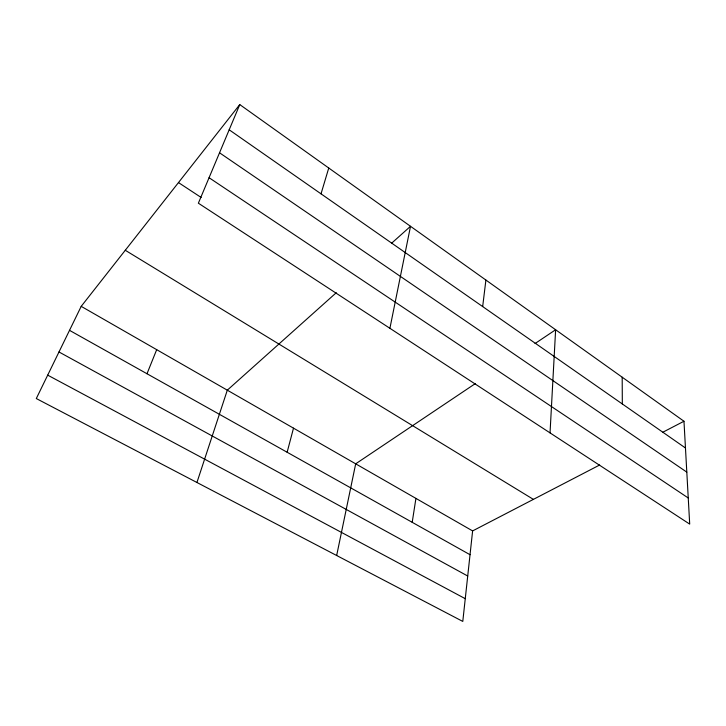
<?xml version="1.0" encoding="UTF-8"?>
<svg xmlns="http://www.w3.org/2000/svg" width="726" height="726" viewBox="0 0 726 726"><rect width="100%" height="100%" fill="white"/><g stroke="black" fill="none" stroke-linecap="round" stroke-linejoin="round"><path stroke-width="1.09" d="M550.036 432.887L555.626 329.749L535.044 343.552M599.649 465.003L472.617 530.915L462.789 621.42L36.3 398.547L81.203 306.354L239.771 104.58L683.974 421.252L689.7 524.108L198.37 203.198L239.771 104.58M482.672 306.572L485.903 280.045M412.205 522.321L415.925 498.39M389.907 328.297L410.517 226.303L391.468 243.346M336.664 555.508L355.686 463.823L475.321 383.6M287.133 452.253L293.504 428.149M321.019 193.842L328.751 168.024M196.937 482.491L227.311 390.18L336.265 292.723M146.997 373.745L156.689 349.66M662.947 432.17L683.974 421.252M47.698 375.142L465.257 598.687M58.987 351.974L467.716 576.017M69.514 330.339L470.031 554.709M81.203 306.354L472.617 530.915M125.271 250.27L533.392 499.379M178.469 182.58L201.166 197.481M209.07 177.716L688.248 497.982M219.533 152.787L686.805 472.127M229.18 129.791L685.462 447.996M622.191 377.202L622.327 403.965"/></g></svg>
